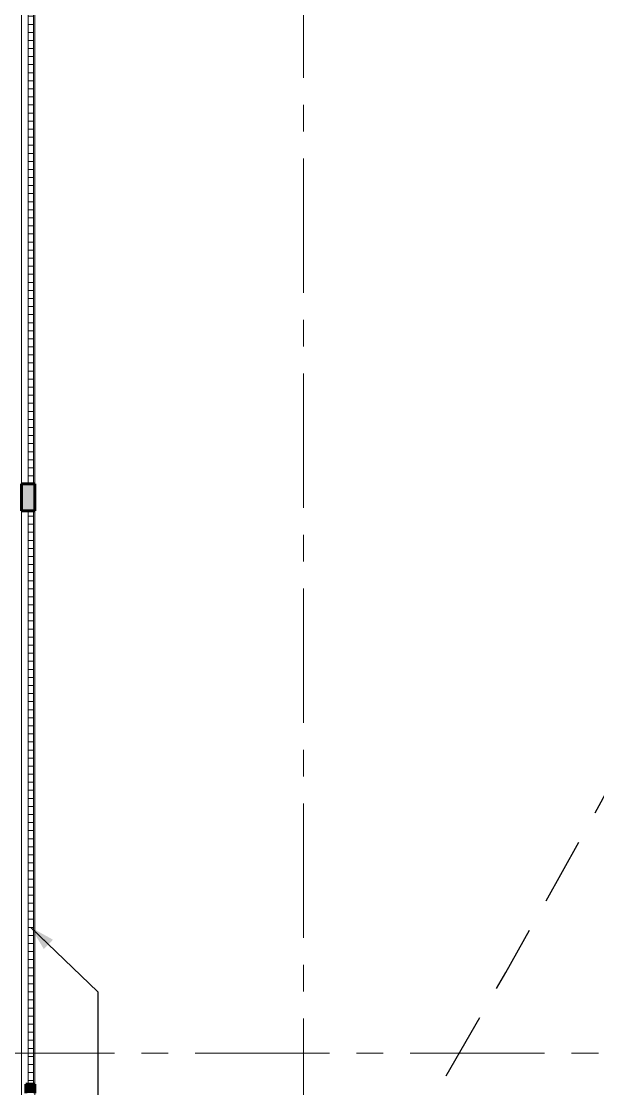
# Model space of a CAD drawing. Header units: inches. Extents: x -19 to 5698, y -728 to 92.
# Drawn here: x 112.52 to 114.664, y 23.55 to 27.521 of the extents above; entities that cross this region are included whole.
import ezdxf

# ---------------------------------------------------------------- set-up
doc = ezdxf.new("R2010")
doc.units = ezdxf.units.IN
doc.header["$MEASUREMENT"] = 0
doc.set_wipeout_variables(frame=1)
for name, pattern in [('HIDDEN', [0.375, 0.25, -0.125]), ('Punto & Raya', [0.65, 0.5, -0.075, 0, -0.075]), ('Wipeout_Contour', [1, 0, -1])]:
    doc.linetypes.add(name, pattern=pattern)
doc.layers.get('0').update_dxf_attribs({"color": 61})
doc.layers.add('00 conduct tomacorr', color=120, linetype='HIDDEN', lineweight=30)
for name, color, linetype in [('02 _ ARQ _ ZON _ Espacio.3D', 7, 'Continuous'), ('Acabado - Muros', 7, 'Continuous'), ('Marcador - Secciones', 7, 'Continuous'), ('Notas - Etiquetas', 7, 'Continuous')]:
    doc.layers.add(name, color=color, linetype=linetype)
doc.dimstyles.new('Estilo_Generado__8', dxfattribs={"dimtxt": 0.18, "dimasz": 0.0912, "dimexe": 0.18, "dimexo": 0.0625, "dimgap": 0, "dimtad": 0, "dimtih": 1, "dimtoh": 1, "dimdec": 4, "dimzin": 0, "dimdsep": 46, "dimcen": 0.09, "dimadec": 0, "dimazin": 0, "dimtfac": 1, "dimtdec": 4, "dimtmove": 0, "dimatfit": 3, "dimldrblk": 'ARROWHEAD_5', "dimfxl": 1, "dimtolj": 1, "dimtzin": 0, "dimarcsym": 0})
pattern_1 = [(0, (92.500015, 6e-09), (0, 0.03), [])]

# ---------------------------------------------------------------- blocks, each defined once
blk = doc.blocks.new('ARROWHEAD_5')
at = {"linetype": 'Continuous', "lineweight": 0}
blk.add_hatch(color=0, dxfattribs=at).paths.add_polyline_path([(-1, 0.2679), (0, 0), (-1, -0.2679)])
at = {"color": 0, "linetype": 'Continuous', "lineweight": 0}
blk.add_line((0, 0), (-1, 0), dxfattribs=at)

msp = doc.modelspace()

# ---------------------------------------------------------------- linework, layer by layer
at = {"layer": '00 conduct tomacorr'}
msp.add_arc((71.2551, 48.478, 0.0003), 49.546, 327.68795, 338.41218, dxfattribs=at)
at = {"layer": '02 _ ARQ _ ZON _ Espacio.3D', "color": 254, "linetype": 'Continuous', "lineweight": 0, "flags": 128}
msp.add_lwpolyline([(112.57, 29.7), (112.57, 17.4), (137.07, 17.4)], dxfattribs=at)
at = {"layer": 'Marcador - Secciones', "color": 251, "linetype": 'Punto & Raya', "lineweight": 13, "true_color": 0x636466}
msp.add_line((113.57, 46.2111), (113.57, 0.8878), dxfattribs=at)

# ---------------------------------------------------------------- next in the draw order: wipeouts: each hides what was drawn before it
at = {"color": 254, "linetype": 'Wipeout_Contour', "lineweight": 0, "ltscale": 4947.663896}
msp.add_wipeout([(112.52, 27.95), (112.52, 25.8), (112.57, 25.8), (112.57, 27.9335), (112.537, 27.9335), (112.537, 27.95)], dxfattribs=at).dxf.layer = 'Acabado - Muros'
at = {"color": 254, "linetype": 'Wipeout_Contour', "lineweight": 0, "ltscale": 4947.048673}
msp.add_wipeout([(112.52, 25.7), (112.52, 23.55), (112.537, 23.55), (112.537, 23.5665), (112.57, 23.5665), (112.57, 25.7)], dxfattribs=at).dxf.layer = 'Acabado - Muros'

# ---------------------------------------------------------------- next in the draw order: linework, layer by layer
at = {"layer": 'Acabado - Muros', "color": 7, "linetype": 'Continuous', "lineweight": 60}
msp.add_line((112.52, 25.8), (112.52, 25.7), dxfattribs=at)
at = {"layer": 'Acabado - Muros', "color": 251, "linetype": 'Continuous', "lineweight": 13, "flags": 128}
for points in [[(112.52, 25.8), (112.52, 27.95), (112.52, 29.5999)], [(112.57, 25.8), (112.57, 27.9335)], [(112.52, 21.4), (112.52, 23.55), (112.52, 25.7)], [(112.57, 23.5665), (112.57, 25.7)]]:
    msp.add_lwpolyline(points, dxfattribs=at)

# ---------------------------------------------------------------- next in the draw order: wipeouts: each hides what was drawn before it
at = {"color": 254, "linetype": 'Wipeout_Contour', "lineweight": 0, "ltscale": 3298.210679}
msp.add_wipeout([(112.565, 27.9335), (112.545, 27.9335), (112.545, 25.8), (112.565, 25.8)], dxfattribs=at).dxf.layer = 'Acabado - Muros'
at = {"color": 254, "linetype": 'Wipeout_Contour', "lineweight": 0, "ltscale": 3297.931672}
msp.add_wipeout([(112.565, 25.7), (112.545, 25.7), (112.545, 23.5665), (112.565, 23.5665)], dxfattribs=at).dxf.layer = 'Acabado - Muros'

# ---------------------------------------------------------------- next in the draw order: hatches: boundary and pattern name
at = {"layer": 'Acabado - Muros', "linetype": 'Continuous', "lineweight": 0}
h = msp.add_hatch(dxfattribs=at)
h.set_pattern_fill('CONTRACHAPADO_0002', color=254, style=0, pattern_type=2)
h.set_pattern_definition(pattern_1)
h.paths.add_polyline_path([(112.565, 27.9335), (112.545, 27.9335), (112.545, 25.8), (112.565, 25.8)])
for points in [[(112.52, 25.8), (112.52, 25.7), (112.57, 25.7), (112.57, 25.8)], [(112.537, 23.5665), (112.537, 23.5335), (112.57, 23.5335), (112.57, 23.5665)]]:
    msp.add_hatch(color=254, dxfattribs=at).paths.add_polyline_path(points)
h = msp.add_hatch(dxfattribs=at)
h.set_pattern_fill('CONTRACHAPADO_0002', color=254, style=0, pattern_type=2)
h.set_pattern_definition(pattern_1)
h.paths.add_polyline_path([(112.565, 25.7), (112.545, 25.7), (112.545, 23.5665), (112.565, 23.5665)])

# ---------------------------------------------------------------- next in the draw order: linework, layer by layer
at = {"layer": 'Acabado - Muros', "color": 7, "linetype": 'Continuous', "lineweight": 60}
for p, q in [((112.57, 25.8), (112.52, 25.8)), ((112.57, 25.8), (112.57, 25.7)), ((112.57, 25.7), (112.52, 25.7)), ((112.537, 23.5665), (112.537, 23.5335)), ((112.57, 23.5665), (112.537, 23.5665)), ((112.57, 23.5665), (112.57, 23.5335))]:
    msp.add_line(p, q, dxfattribs=at)
at = {"layer": 'Acabado - Muros', "color": 7, "linetype": 'Continuous', "lineweight": 13, "flags": 128}
for points in [[(112.565, 27.9335), (112.545, 27.9335), (112.545, 25.8), (112.565, 25.8)], [(112.565, 25.7), (112.545, 25.7), (112.545, 23.5665), (112.565, 23.5665)]]:
    msp.add_lwpolyline(points, close=True, dxfattribs=at)
at = {"layer": 'Marcador - Secciones', "color": 251, "linetype": 'Punto & Raya', "lineweight": 13, "true_color": 0x636466}
msp.add_line((97.1666, 23.6815), (121.4526, 23.6815), dxfattribs=at)

# ---------------------------------------------------------------- next in the draw order: leaders
at = {"layer": 'Notas - Etiquetas', "color": 144, "linetype": 'Continuous', "lineweight": 13, "annotation_type": 0, "has_hookline": 1, "hookline_direction": 1, "text_width": 1.9482, "horizontal_direction": (0, 1, 0)}
msp.add_leader([(112.555, 24.15), (112.8045, 23.9097), (112.8045, 21.4396)], dimstyle='Estilo_Generado__8', dxfattribs=at)

doc.saveas('drawing.dxf')
